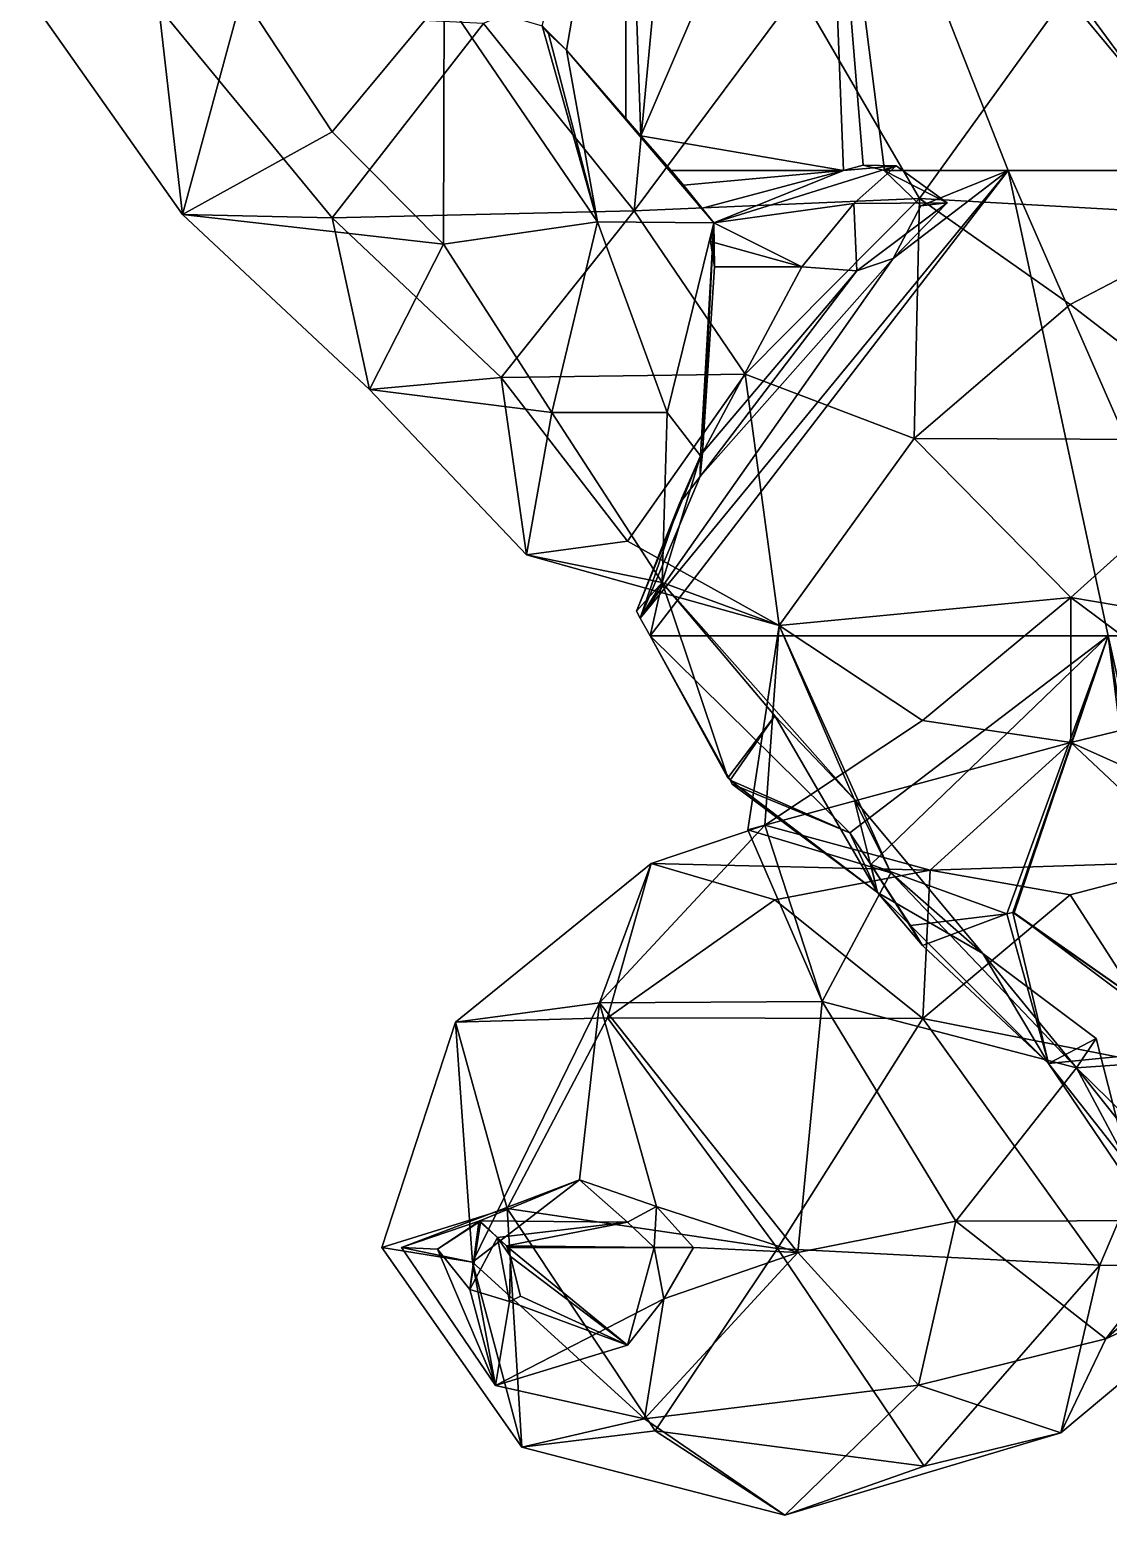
# Model space of a CAD drawing. Extents: x 290083 to 295691, y 4553739 to 4561622.
# Drawn here: x 291419.1 to 291511.2, y 4553877.2 to 4554004 of the extents above; entities that cross this region are included whole.
import ezdxf

# ---------------------------------------------------------------- set-up
doc = ezdxf.new("R2010")
doc.units = 0
doc.layers.add('Au_ppm_Pref_-_0_3', color=7, linetype='CONTINUOUS')

msp = doc.modelspace()

# ---------------------------------------------------------------- linework, layer by layer
at = {"layer": 'Au_ppm_Pref_-_0_3'}
for points in [[(291464.93, 4554002.26, 1823.49), (291462.86, 4554004.32, 1823.11), (291470, 4554031.65, 1826.98)], [(291470, 4553996.41, 1824.34), (291464.93, 4554002.26, 1823.49), (291470, 4554031.65, 1826.98)], [(291471.28, 4553994.95, 1824.64), (291470, 4553996.41, 1824.34), (291470, 4554031.65, 1826.98)], [(291471.28, 4553994.95, 1824.64), (291470, 4554031.65, 1826.98), (291487.03, 4554031.65, 1832.47)], [(291487.03, 4554031.65, 1832.47), (291488.58, 4553991.97, 1828.83), (291471.28, 4553994.95, 1824.64)], [(291490.27, 4553992.43, 1829.31), (291488.58, 4553991.97, 1828.83), (291487.03, 4554031.65, 1832.47)], [(291492.07, 4553991.97, 1829.73), (291490.27, 4553992.43, 1829.31), (291487.03, 4554031.65, 1832.47)], [(291502.63, 4553991.97, 1832.47), (291492.07, 4553991.97, 1829.73), (291487.03, 4554031.65, 1832.47)], [(291520, 4553991.97, 1836.99), (291487.03, 4554031.65, 1832.47), (291517.8, 4554021.87, 1840.89)], [(291520, 4553991.97, 1836.99), (291502.63, 4553991.97, 1832.47), (291487.03, 4554031.65, 1832.47)], [(291472.86, 4554011.27, 1802.33), (291457.85, 4554004.53, 1803.03), (291470.72, 4553988.53, 1804.32)], [(291484.73, 4554007.36, 1802.84), (291472.86, 4554011.27, 1802.33), (291470.72, 4553988.53, 1804.32)], [(291507.97, 4554007.53, 1803.03), (291484.73, 4554007.36, 1802.84), (291495.08, 4553989.59, 1805.86)], [(291495.08, 4553989.59, 1805.86), (291522.31, 4553988.05, 1804.57), (291507.97, 4554007.53, 1803.03)], [(291522.31, 4553988.05, 1804.57), (291533.33, 4554008.06, 1805.49), (291507.97, 4554007.53, 1803.03)], [(291437.27, 4554006.98, 1815.11), (291432.17, 4553988.23, 1811.55), (291419.13, 4554006.73, 1811.46)], [(291430.15, 4554005.89, 1805.1), (291419.13, 4554006.73, 1811.46), (291432.17, 4553988.23, 1811.55)], [(291437.27, 4554006.98, 1815.11), (291444.94, 4553995.27, 1815.4), (291432.17, 4553988.23, 1811.55)], [(291437.27, 4554006.98, 1815.11), (291454.5, 4554006.8, 1817.86), (291444.94, 4553995.27, 1815.4)], [(291444.94, 4553995.27, 1815.4), (291454.5, 4554006.8, 1817.86), (291454.45, 4553985.7, 1814.1)], [(291467.6, 4553987.6, 1817.92), (291454.45, 4553985.7, 1814.1), (291454.5, 4554006.8, 1817.86)], [(291454.5, 4554006.8, 1817.86), (291462.86, 4554004.32, 1823.11), (291467.6, 4553987.6, 1817.92)], [(291495.08, 4553989.59, 1805.86), (291484.73, 4554007.36, 1802.84), (291470.72, 4553988.53, 1804.32)], [(291444.95, 4553987.93, 1805.55), (291457.85, 4554004.53, 1803.03), (291430.15, 4554005.89, 1805.1)], [(291444.95, 4553987.93, 1805.55), (291430.15, 4554005.89, 1805.1), (291432.17, 4553988.23, 1811.55)], [(291457.85, 4554004.53, 1803.03), (291444.95, 4553987.93, 1805.55), (291470.72, 4553988.53, 1804.32)], [(291464.93, 4554002.26, 1823.49), (291463.41, 4554003.68, 1823.2), (291462.86, 4554004.32, 1823.11)], [(291462.86, 4554004.32, 1823.11), (291463.41, 4554003.68, 1823.2), (291467.6, 4553987.6, 1817.92)], [(291463.41, 4554003.68, 1823.2), (291464.93, 4554002.26, 1823.49), (291467.6, 4553987.6, 1817.92)], [(291477.52, 4553987.53, 1824.34), (291467.6, 4553987.6, 1817.92), (291464.93, 4554002.26, 1823.49)], [(291470, 4553996.41, 1824.34), (291477.52, 4553987.53, 1824.34), (291464.93, 4554002.26, 1823.49)], [(291471.28, 4553994.95, 1824.64), (291477.52, 4553987.53, 1824.34), (291470, 4553996.41, 1824.34)], [(291444.94, 4553995.27, 1815.4), (291454.45, 4553985.7, 1814.1), (291432.17, 4553988.23, 1811.55)], [(291471.28, 4553994.95, 1824.64), (291488.58, 4553991.97, 1828.83), (291473.86, 4553991.97, 1825)], [(291473.86, 4553991.97, 1825), (291477.52, 4553987.53, 1824.34), (291471.28, 4553994.95, 1824.64)], [(291477.52, 4553987.53, 1824.34), (291488.58, 4553991.97, 1828.83), (291493.07, 4553992.37, 1829.31)], [(291493.07, 4553992.37, 1829.31), (291489.45, 4553989.16, 1826.54), (291477.52, 4553987.53, 1824.34)], [(291488.58, 4553991.97, 1828.83), (291490.27, 4553992.43, 1829.31), (291493.07, 4553992.37, 1829.31)], [(291493.07, 4553992.37, 1829.31), (291497.42, 4553989.23, 1829.66), (291489.45, 4553989.16, 1826.54)], [(291492.07, 4553991.97, 1829.73), (291493.07, 4553992.37, 1829.31), (291490.27, 4553992.43, 1829.31)], [(291492.09, 4553991.96, 1829.74), (291493.07, 4553992.37, 1829.31), (291492.07, 4553991.97, 1829.73)], [(291493.07, 4553992.37, 1829.31), (291492.09, 4553991.96, 1829.74), (291497.42, 4553989.23, 1829.66)], [(291471.24, 4553953.79, 1821.88), (291492.83, 4553984.47, 1829.45), (291502.63, 4553991.97, 1832.47)], [(291502.63, 4553991.97, 1832.47), (291472.08, 4553952.28, 1822.02), (291471.24, 4553953.79, 1821.88)], [(291511.17, 4553952.28, 1832.47), (291472.08, 4553952.28, 1822.02), (291502.63, 4553991.97, 1832.47)], [(291474.94, 4553990.73, 1825.2), (291473.86, 4553991.97, 1825), (291488.58, 4553991.97, 1828.83)], [(291477.52, 4553987.53, 1824.34), (291473.86, 4553991.97, 1825), (291474.94, 4553990.73, 1825.2)], [(291476.44, 4553988.74, 1825.47), (291474.94, 4553990.73, 1825.2), (291488.58, 4553991.97, 1828.83)], [(291476.44, 4553988.74, 1825.47), (291488.58, 4553991.97, 1828.83), (291477.52, 4553987.53, 1824.34)], [(291492.09, 4553991.96, 1829.74), (291492.07, 4553991.97, 1829.73), (291502.63, 4553991.97, 1832.47)], [(291495.17, 4553988.96, 1830.34), (291492.09, 4553991.96, 1829.74), (291502.63, 4553991.97, 1832.47)], [(291495.17, 4553988.96, 1830.34), (291497.42, 4553989.23, 1829.66), (291492.09, 4553991.96, 1829.74)], [(291492.83, 4553984.47, 1829.45), (291495.17, 4553988.96, 1830.34), (291502.63, 4553991.97, 1832.47)], [(291502.63, 4553991.97, 1832.47), (291520, 4553991.97, 1836.99), (291520, 4553952.28, 1834.84)], [(291520, 4553952.28, 1834.84), (291511.17, 4553952.28, 1832.47), (291502.63, 4553991.97, 1832.47)], [(291476.44, 4553988.74, 1825.47), (291477.52, 4553987.53, 1824.34), (291474.94, 4553990.73, 1825.2)], [(291470.72, 4553988.53, 1804.32), (291444.95, 4553987.93, 1805.55), (291459.38, 4553974.33, 1806.16)], [(291480.2, 4553974.59, 1807.83), (291470.72, 4553988.53, 1804.32), (291459.38, 4553974.33, 1806.16)], [(291470.72, 4553988.53, 1804.32), (291480.2, 4553974.59, 1807.83), (291495.08, 4553989.59, 1805.86)], [(291489.45, 4553989.16, 1826.54), (291485.03, 4553983.75, 1827.38), (291477.52, 4553987.53, 1824.34)], [(291480.2, 4553974.59, 1807.83), (291494.62, 4553969.11, 1809.16), (291495.08, 4553989.59, 1805.86)], [(291489.45, 4553989.16, 1826.54), (291489.71, 4553983.42, 1828.57), (291485.03, 4553983.75, 1827.38)], [(291497.42, 4553989.23, 1829.66), (291489.71, 4553983.42, 1828.57), (291489.45, 4553989.16, 1826.54)], [(291497.42, 4553989.23, 1829.66), (291492.83, 4553984.47, 1829.45), (291489.71, 4553983.42, 1828.57)], [(291497.42, 4553989.23, 1829.66), (291495.17, 4553988.96, 1830.34), (291492.83, 4553984.47, 1829.45)], [(291495.08, 4553989.59, 1805.86), (291494.62, 4553969.11, 1809.16), (291507.93, 4553980.55, 1808.62)], [(291507.93, 4553980.55, 1808.62), (291522.31, 4553988.05, 1804.57), (291495.08, 4553989.59, 1805.86)], [(291444.95, 4553987.93, 1805.55), (291432.17, 4553988.23, 1811.55), (291448.13, 4553973.28, 1811.49)], [(291454.45, 4553985.7, 1814.1), (291448.13, 4553973.28, 1811.49), (291432.17, 4553988.23, 1811.55)], [(291459.38, 4553974.33, 1806.16), (291444.95, 4553987.93, 1805.55), (291448.13, 4553973.28, 1811.49)], [(291467.6, 4553987.6, 1817.92), (291463.7, 4553971.34, 1814.53), (291454.45, 4553985.7, 1814.1)], [(291467.6, 4553987.6, 1817.92), (291473.52, 4553971.34, 1818.9), (291463.7, 4553971.34, 1814.53)], [(291477.52, 4553987.53, 1824.34), (291473.52, 4553971.34, 1818.9), (291467.6, 4553987.6, 1817.92)], [(291477.52, 4553987.53, 1824.34), (291476.37, 4553967.62, 1823.37), (291473.52, 4553971.34, 1818.9)], [(291476.37, 4553967.62, 1823.37), (291477.52, 4553987.53, 1824.34), (291476.54, 4553967.89, 1824.16)], [(291476.54, 4553967.89, 1824.16), (291477.52, 4553987.53, 1824.34), (291477.57, 4553983.75, 1825.44)], [(291477.57, 4553983.75, 1825.44), (291477.52, 4553987.53, 1824.34), (291477.22, 4553985.92, 1825.49)], [(291485.03, 4553983.75, 1827.38), (291477.22, 4553985.92, 1825.49), (291477.52, 4553987.53, 1824.34)], [(291522.31, 4553988.05, 1804.57), (291507.93, 4553980.55, 1808.62), (291522.94, 4553968.99, 1810.69)], [(291485.03, 4553983.75, 1827.38), (291477.57, 4553983.75, 1825.44), (291477.22, 4553985.92, 1825.49)], [(291454.45, 4553985.7, 1814.1), (291463.7, 4553971.34, 1814.53), (291448.13, 4553973.28, 1811.49)], [(291471.24, 4553953.79, 1821.88), (291476.35, 4553965.88, 1823.98), (291492.83, 4553984.47, 1829.45)], [(291492.83, 4553984.47, 1829.45), (291476.35, 4553965.88, 1823.98), (291489.71, 4553983.42, 1828.57)], [(291476.35, 4553965.88, 1823.98), (291476.54, 4553967.89, 1824.16), (291489.71, 4553983.42, 1828.57)], [(291485.03, 4553983.75, 1827.38), (291476.54, 4553967.89, 1824.16), (291477.57, 4553983.75, 1825.44)], [(291489.71, 4553983.42, 1828.57), (291476.54, 4553967.89, 1824.16), (291485.03, 4553983.75, 1827.38)], [(291522.94, 4553968.99, 1810.69), (291507.93, 4553980.55, 1808.62), (291494.62, 4553969.11, 1809.16)], [(291480.2, 4553974.59, 1807.83), (291459.38, 4553974.33, 1806.16), (291470.14, 4553960.36, 1807.83)], [(291480.2, 4553974.59, 1807.83), (291470.14, 4553960.36, 1807.83), (291483.09, 4553953.14, 1811.31)], [(291494.62, 4553969.11, 1809.16), (291480.2, 4553974.59, 1807.83), (291483.09, 4553953.14, 1811.31)], [(291448.13, 4553973.28, 1811.49), (291461.54, 4553959.19, 1811.49), (291459.38, 4553974.33, 1806.16)], [(291463.7, 4553971.34, 1814.53), (291461.54, 4553959.19, 1811.49), (291448.13, 4553973.28, 1811.49)], [(291461.54, 4553959.19, 1811.49), (291470.14, 4553960.36, 1807.83), (291459.38, 4553974.33, 1806.16)], [(291473.11, 4553956.82, 1817.35), (291461.54, 4553959.19, 1811.49), (291463.7, 4553971.34, 1814.53)], [(291463.7, 4553971.34, 1814.53), (291473.52, 4553971.34, 1818.9), (291473.11, 4553956.82, 1817.35)], [(291473.52, 4553971.34, 1818.9), (291476.37, 4553967.62, 1823.37), (291473.11, 4553956.82, 1817.35)], [(291507.99, 4553955.53, 1809.22), (291494.62, 4553969.11, 1809.16), (291483.09, 4553953.14, 1811.31)], [(291507.99, 4553955.53, 1809.22), (291522.94, 4553968.99, 1810.69), (291494.62, 4553969.11, 1809.16)], [(291528.19, 4553952.12, 1811.82), (291522.94, 4553968.99, 1810.69), (291507.99, 4553955.53, 1809.22)], [(291476.37, 4553967.62, 1823.37), (291474.59, 4553963.56, 1823.37), (291470.92, 4553954.37, 1821.83)], [(291476.37, 4553967.62, 1823.37), (291470.92, 4553954.37, 1821.83), (291473.11, 4553956.82, 1817.35)], [(291474.59, 4553963.56, 1823.37), (291476.37, 4553967.62, 1823.37), (291476.35, 4553965.88, 1823.98)], [(291476.35, 4553965.88, 1823.98), (291476.37, 4553967.62, 1823.37), (291476.54, 4553967.89, 1824.16)], [(291471.24, 4553953.79, 1821.88), (291474.59, 4553963.56, 1823.37), (291476.35, 4553965.88, 1823.98)], [(291471.24, 4553953.79, 1821.88), (291470.92, 4553954.37, 1821.83), (291474.59, 4553963.56, 1823.37)], [(291483.09, 4553953.14, 1811.31), (291470.14, 4553960.36, 1807.83), (291461.54, 4553959.19, 1811.49)], [(291483.09, 4553953.14, 1811.31), (291461.54, 4553959.19, 1811.49), (291473.11, 4553956.82, 1817.35)], [(291470.92, 4553954.37, 1821.83), (291471.24, 4553953.79, 1821.88), (291473.11, 4553956.82, 1817.35)], [(291471.24, 4553953.79, 1821.88), (291472.08, 4553952.28, 1822.02), (291473.11, 4553956.82, 1817.35)], [(291472.08, 4553952.28, 1822.02), (291478.71, 4553940.14, 1823.26), (291473.11, 4553956.82, 1817.35)], [(291473.11, 4553956.82, 1817.35), (291478.71, 4553940.14, 1823.26), (291482.73, 4553945.43, 1820.68)], [(291473.11, 4553956.82, 1817.35), (291482.73, 4553945.43, 1820.68), (291489.5, 4553938.32, 1817.43)], [(291483.09, 4553953.14, 1811.31), (291473.11, 4553956.82, 1817.35), (291489.5, 4553938.32, 1817.43)], [(291495.33, 4553945.05, 1808.38), (291507.99, 4553955.53, 1809.22), (291483.09, 4553953.14, 1811.31)], [(291507.99, 4553943.17, 1804.83), (291507.99, 4553955.53, 1809.22), (291495.33, 4553945.05, 1808.38)], [(291507.99, 4553943.17, 1804.83), (291520.53, 4553946.22, 1807.99), (291507.99, 4553955.53, 1809.22)], [(291507.99, 4553955.53, 1809.22), (291520.53, 4553946.22, 1807.99), (291528.19, 4553952.12, 1811.82)], [(291480.42, 4553935.71, 1811.49), (291483.09, 4553953.14, 1811.31), (291492.62, 4553932.03, 1814)], [(291483.09, 4553953.14, 1811.31), (291480.42, 4553935.71, 1811.49), (291481.87, 4553936.12, 1805.29)], [(291481.87, 4553936.12, 1805.29), (291495.33, 4553945.05, 1808.38), (291483.09, 4553953.14, 1811.31)], [(291489.5, 4553938.32, 1817.43), (291492.62, 4553932.03, 1814), (291483.09, 4553953.14, 1811.31)], [(291478.92, 4553939.95, 1823.3), (291478.71, 4553940.14, 1823.26), (291472.08, 4553952.28, 1822.02)], [(291489.13, 4553935.47, 1825.84), (291478.92, 4553939.95, 1823.3), (291472.08, 4553952.28, 1822.02)], [(291489.13, 4553935.47, 1825.84), (291472.08, 4553952.28, 1822.02), (291511.17, 4553952.28, 1832.47)], [(291490.91, 4553932.75, 1826.2), (291489.13, 4553935.47, 1825.84), (291511.17, 4553952.28, 1832.47)], [(291502.53, 4553928.55, 1829.15), (291490.91, 4553932.75, 1826.2), (291511.17, 4553952.28, 1832.47)], [(291511.17, 4553952.28, 1832.47), (291503.02, 4553928.67, 1829.28), (291502.53, 4553928.55, 1829.15)], [(291511.17, 4553952.28, 1832.47), (291503.14, 4553928.64, 1829.31), (291503.02, 4553928.67, 1829.28)], [(291511.17, 4553952.28, 1832.47), (291515.28, 4553919.55, 1832.2), (291503.14, 4553928.64, 1829.31)], [(291511.17, 4553952.28, 1832.47), (291516.54, 4553917.96, 1832.47), (291515.28, 4553919.55, 1832.2)], [(291516.54, 4553917.96, 1832.47), (291511.17, 4553952.28, 1832.47), (291519.69, 4553914.01, 1833.15)], [(291520, 4553952.28, 1834.84), (291519.69, 4553914.01, 1833.15), (291511.17, 4553952.28, 1832.47)], [(291478.92, 4553939.95, 1823.3), (291482.73, 4553945.43, 1820.68), (291478.71, 4553940.14, 1823.26)], [(291478.92, 4553939.95, 1823.3), (291491.48, 4553930.37, 1821.61), (291482.73, 4553945.43, 1820.68)], [(291482.73, 4553945.43, 1820.68), (291491.48, 4553930.37, 1821.61), (291489.5, 4553938.32, 1817.43)], [(291520.53, 4553946.22, 1807.99), (291507.99, 4553943.17, 1804.83), (291524.6, 4553935.71, 1806.63)], [(291507.99, 4553943.17, 1804.83), (291495.33, 4553945.05, 1808.38), (291481.87, 4553936.12, 1805.29)], [(291495.98, 4553932.27, 1799.62), (291507.99, 4553943.17, 1804.83), (291481.87, 4553936.12, 1805.29)], [(291495.98, 4553932.27, 1799.62), (291518.78, 4553933.02, 1800.76), (291507.99, 4553943.17, 1804.83)], [(291507.99, 4553943.17, 1804.83), (291518.78, 4553933.02, 1800.76), (291524.6, 4553935.71, 1806.63)], [(291489.13, 4553935.47, 1825.84), (291479.09, 4553939.61, 1823.33), (291478.92, 4553939.95, 1823.3)], [(291491.48, 4553930.37, 1821.61), (291478.92, 4553939.95, 1823.3), (291479.09, 4553939.61, 1823.33)], [(291491.48, 4553930.37, 1821.61), (291479.09, 4553939.61, 1823.33), (291489.13, 4553935.47, 1825.84)], [(291500.48, 4553925.17, 1817.43), (291489.5, 4553938.32, 1817.43), (291491.48, 4553930.37, 1821.61)], [(291500.48, 4553925.17, 1817.43), (291492.62, 4553932.03, 1814), (291489.5, 4553938.32, 1817.43)], [(291481.87, 4553936.12, 1805.29), (291486.76, 4553921.05, 1810.65), (291467.76, 4553920.94, 1806.05)], [(291481.87, 4553936.12, 1805.29), (291467.76, 4553920.94, 1806.05), (291472.16, 4553932.84, 1799.62)], [(291495.98, 4553932.27, 1799.62), (291481.87, 4553936.12, 1805.29), (291472.16, 4553932.84, 1799.62)], [(291480.42, 4553935.71, 1811.49), (291486.76, 4553921.05, 1810.65), (291481.87, 4553936.12, 1805.29)], [(291486.76, 4553921.05, 1810.65), (291480.42, 4553935.71, 1811.49), (291492.62, 4553932.03, 1814)], [(291491.48, 4553930.37, 1821.61), (291489.13, 4553935.47, 1825.84), (291490.91, 4553932.75, 1826.2)], [(291467.76, 4553920.94, 1806.05), (291455.48, 4553919.29, 1799.35), (291472.16, 4553932.84, 1799.62)], [(291455.48, 4553919.29, 1799.35), (291468.45, 4553919.66, 1793.51), (291472.16, 4553932.84, 1799.62)], [(291472.16, 4553932.84, 1799.62), (291468.45, 4553919.66, 1793.51), (291482.73, 4553929.75, 1795.66)], [(291495.98, 4553932.27, 1799.62), (291472.16, 4553932.84, 1799.62), (291482.73, 4553929.75, 1795.66)], [(291490.91, 4553932.75, 1826.2), (291502.53, 4553928.55, 1829.15), (291494.3, 4553927.56, 1826.89)], [(291491.48, 4553930.37, 1821.61), (291490.91, 4553932.75, 1826.2), (291495.33, 4553925.84, 1826.66)], [(291490.91, 4553932.75, 1826.2), (291494.3, 4553927.56, 1826.89), (291495.33, 4553925.84, 1826.66)], [(291495.98, 4553932.27, 1799.62), (291507.93, 4553930.16, 1795.52), (291518.78, 4553933.02, 1800.76)], [(291518.78, 4553933.02, 1800.76), (291507.93, 4553930.16, 1795.52), (291517.54, 4553915.23, 1794.26)], [(291495.98, 4553932.27, 1799.62), (291482.73, 4553929.75, 1795.66), (291495.34, 4553919.6, 1792.48)], [(291492.62, 4553932.03, 1814), (291508.45, 4553915.41, 1811.77), (291486.76, 4553921.05, 1810.65)], [(291500.48, 4553925.17, 1817.43), (291508.45, 4553915.41, 1811.77), (291492.62, 4553932.03, 1814)], [(291495.98, 4553932.27, 1799.62), (291495.34, 4553919.6, 1792.48), (291507.93, 4553930.16, 1795.52)], [(291500.48, 4553925.17, 1817.43), (291491.48, 4553930.37, 1821.61), (291506.08, 4553915.78, 1823.41)], [(291495.33, 4553925.84, 1826.66), (291506.08, 4553915.78, 1823.41), (291491.48, 4553930.37, 1821.61)], [(291517.54, 4553915.23, 1794.26), (291507.93, 4553930.16, 1795.52), (291495.34, 4553919.6, 1792.48)], [(291482.73, 4553929.75, 1795.66), (291468.45, 4553919.66, 1793.51), (291495.34, 4553919.6, 1792.48)], [(291495.33, 4553925.84, 1826.66), (291494.3, 4553927.56, 1826.89), (291502.53, 4553928.55, 1829.15)], [(291506.08, 4553915.78, 1823.41), (291495.33, 4553925.84, 1826.66), (291502.53, 4553928.55, 1829.15)], [(291506.08, 4553915.78, 1823.41), (291502.53, 4553928.55, 1829.15), (291503.02, 4553928.67, 1829.28)], [(291503.14, 4553928.64, 1829.31), (291519.56, 4553917.1, 1829.65), (291503.02, 4553928.67, 1829.28)], [(291519.56, 4553917.1, 1829.65), (291506.08, 4553915.78, 1823.41), (291503.02, 4553928.67, 1829.28)], [(291519.56, 4553917.1, 1829.65), (291503.14, 4553928.64, 1829.31), (291515.28, 4553919.55, 1832.2)], [(291500.48, 4553925.17, 1817.43), (291506.08, 4553915.78, 1823.41), (291510.14, 4553917.89, 1817.43)], [(291510.14, 4553917.89, 1817.43), (291508.45, 4553915.41, 1811.77), (291500.48, 4553925.17, 1817.43)], [(291467.76, 4553920.94, 1806.05), (291456.93, 4553898.8, 1805.85), (291455.48, 4553919.29, 1799.35)], [(291466.06, 4553905.83, 1811.49), (291456.93, 4553898.8, 1805.85), (291467.76, 4553920.94, 1806.05)], [(291472.61, 4553903.57, 1811.49), (291466.06, 4553905.83, 1811.49), (291467.76, 4553920.94, 1806.05)], [(291484.68, 4553899.64, 1808.29), (291467.76, 4553920.94, 1806.05), (291486.76, 4553921.05, 1810.65)], [(291484.68, 4553899.64, 1808.29), (291472.61, 4553903.57, 1811.49), (291467.76, 4553920.94, 1806.05)], [(291498.17, 4553902.31, 1809.41), (291484.68, 4553899.64, 1808.29), (291486.76, 4553921.05, 1810.65)], [(291486.76, 4553921.05, 1810.65), (291508.45, 4553915.41, 1811.77), (291498.17, 4553902.31, 1809.41)], [(291459.89, 4553903.39, 1794.33), (291455.48, 4553919.29, 1799.35), (291449.19, 4553900.07, 1799.62)], [(291455.48, 4553919.29, 1799.35), (291456.93, 4553898.8, 1805.85), (291449.19, 4553900.07, 1799.62)], [(291459.89, 4553903.39, 1794.33), (291468.45, 4553919.66, 1793.51), (291455.48, 4553919.29, 1799.35)], [(291459.89, 4553903.39, 1794.33), (291482.96, 4553899.99, 1791.65), (291468.45, 4553919.66, 1793.51)], [(291495.34, 4553919.6, 1792.48), (291468.45, 4553919.66, 1793.51), (291482.96, 4553899.99, 1791.65)], [(291495.34, 4553919.6, 1792.48), (291482.96, 4553899.99, 1791.65), (291510.45, 4553898.57, 1792.35)], [(291517.54, 4553915.23, 1794.26), (291495.34, 4553919.6, 1792.48), (291510.45, 4553898.57, 1792.35)], [(291510.14, 4553917.89, 1817.43), (291506.08, 4553915.78, 1823.41), (291512.89, 4553907.08, 1817.43)], [(291510.14, 4553917.89, 1817.43), (291512.89, 4553907.08, 1817.43), (291508.45, 4553915.41, 1811.77)], [(291506.08, 4553915.78, 1823.41), (291519.56, 4553917.1, 1829.65), (291518.33, 4553897.64, 1823.34)], [(291530.47, 4553916.95, 1811.97), (291508.45, 4553915.41, 1811.77), (291522.51, 4553901.62, 1812.94)], [(291530.47, 4553916.95, 1811.97), (291518.83, 4553902.38, 1809.92), (291508.45, 4553915.41, 1811.77)], [(291498.17, 4553902.31, 1809.41), (291508.45, 4553915.41, 1811.77), (291518.83, 4553902.38, 1809.92)], [(291512.89, 4553907.08, 1817.43), (291506.08, 4553915.78, 1823.41), (291518.33, 4553897.64, 1823.34)], [(291512.89, 4553907.08, 1817.43), (291522.51, 4553901.62, 1812.94), (291508.45, 4553915.41, 1811.77)], [(291510.45, 4553898.57, 1792.35), (291523.94, 4553898.29, 1799.55), (291517.54, 4553915.23, 1794.26)], [(291450.86, 4553900.07, 1812.95), (291466.06, 4553905.83, 1811.49), (291457.54, 4553902.34, 1816.68)], [(291466.06, 4553905.83, 1811.49), (291450.86, 4553900.07, 1812.95), (291456.93, 4553898.8, 1805.85)], [(291470.14, 4553902.23, 1812.22), (291457.54, 4553902.34, 1816.68), (291466.06, 4553905.83, 1811.49)], [(291472.61, 4553903.57, 1811.49), (291470.14, 4553902.23, 1812.22), (291466.06, 4553905.83, 1811.49)], [(291472.43, 4553900.07, 1812.58), (291470.14, 4553902.23, 1812.22), (291472.61, 4553903.57, 1811.49)], [(291472.43, 4553900.07, 1812.58), (291472.61, 4553903.57, 1811.49), (291475.79, 4553900.07, 1811.49)], [(291472.61, 4553903.57, 1811.49), (291484.68, 4553899.64, 1808.29), (291475.79, 4553900.07, 1811.49)], [(291524.48, 4553904.07, 1805.55), (291510.96, 4553892.28, 1806.73), (291518.83, 4553902.38, 1809.92)], [(291510.96, 4553892.28, 1806.73), (291524.48, 4553904.07, 1805.55), (291523.94, 4553898.29, 1799.55)], [(291459.89, 4553903.39, 1794.33), (291449.19, 4553900.07, 1799.62), (291461.12, 4553883.03, 1799.62)], [(291457.54, 4553902.34, 1816.68), (291453.94, 4553899.91, 1815.91), (291450.86, 4553900.07, 1812.95)], [(291457.54, 4553902.34, 1816.68), (291457.46, 4553902.22, 1816.73), (291453.94, 4553899.91, 1815.91)], [(291457.59, 4553902.19, 1816.75), (291457.46, 4553902.22, 1816.73), (291457.54, 4553902.34, 1816.68)], [(291457.54, 4553902.34, 1816.68), (291459.06, 4553900.91, 1816.99), (291457.59, 4553902.19, 1816.75)], [(291470.14, 4553902.23, 1812.22), (291459.06, 4553900.91, 1816.99), (291457.54, 4553902.34, 1816.68)], [(291459.81, 4553900.2, 1817.12), (291459.06, 4553900.91, 1816.99), (291470.14, 4553902.23, 1812.22)], [(291472.43, 4553900.07, 1812.58), (291459.81, 4553900.2, 1817.12), (291470.14, 4553902.23, 1812.22)], [(291459.89, 4553903.39, 1794.33), (291461.12, 4553883.03, 1799.62), (291472.5, 4553884.42, 1794.56)], [(291459.89, 4553903.39, 1794.33), (291472.5, 4553884.42, 1794.56), (291482.96, 4553899.99, 1791.65)], [(291494.98, 4553888.32, 1805.16), (291484.68, 4553899.64, 1808.29), (291498.17, 4553902.31, 1809.41)], [(291498.17, 4553902.31, 1809.41), (291510.96, 4553892.28, 1806.73), (291494.98, 4553888.32, 1805.16)], [(291498.17, 4553902.31, 1809.41), (291518.83, 4553902.38, 1809.92), (291510.96, 4553892.28, 1806.73)], [(291457.46, 4553902.22, 1816.73), (291456.7, 4553896.49, 1816.32), (291453.94, 4553899.91, 1815.91)], [(291457.46, 4553902.22, 1816.73), (291457.59, 4553902.19, 1816.75), (291456.7, 4553896.49, 1816.32)], [(291457.59, 4553902.19, 1816.75), (291459.06, 4553900.91, 1816.99), (291456.7, 4553896.49, 1816.32)], [(291449.19, 4553900.07, 1799.62), (291456.93, 4553898.8, 1805.85), (291461.12, 4553883.03, 1799.62)], [(291450.86, 4553900.07, 1812.95), (291453.94, 4553899.91, 1815.91), (291458.87, 4553888.3, 1812.88)], [(291450.86, 4553900.07, 1812.95), (291458.87, 4553888.3, 1812.88), (291456.93, 4553898.8, 1805.85)], [(291453.94, 4553899.91, 1815.91), (291456.7, 4553896.49, 1816.32), (291458.87, 4553888.3, 1812.88)], [(291456.7, 4553896.49, 1816.32), (291459.06, 4553900.91, 1816.99), (291460.07, 4553895.47, 1816.96)], [(291459.06, 4553900.91, 1816.99), (291459.81, 4553900.2, 1817.12), (291460.15, 4553899.31, 1817.14)], [(291459.06, 4553900.91, 1816.99), (291460.15, 4553899.31, 1817.14), (291460.07, 4553895.47, 1816.96)], [(291459.81, 4553900.2, 1817.12), (291459.95, 4553900.07, 1817.14), (291460.15, 4553899.31, 1817.14)], [(291472.43, 4553900.07, 1812.58), (291459.95, 4553900.07, 1817.14), (291459.81, 4553900.2, 1817.12)], [(291460.15, 4553899.31, 1817.14), (291459.95, 4553900.07, 1817.14), (291470.14, 4553891.73, 1814.27)], [(291472.43, 4553900.07, 1812.58), (291470.14, 4553891.73, 1814.27), (291459.95, 4553900.07, 1817.14)], [(291472.43, 4553900.07, 1812.58), (291473.24, 4553895.68, 1811.49), (291470.14, 4553891.73, 1814.27)], [(291472.43, 4553900.07, 1812.58), (291475.79, 4553900.07, 1811.49), (291473.24, 4553895.68, 1811.49)], [(291482.96, 4553899.99, 1791.65), (291472.5, 4553884.42, 1794.56), (291495.46, 4553881.41, 1793.79)], [(291475.79, 4553900.07, 1811.49), (291484.68, 4553899.64, 1808.29), (291473.24, 4553895.68, 1811.49)], [(291482.96, 4553899.99, 1791.65), (291495.46, 4553881.41, 1793.79), (291510.45, 4553898.57, 1792.35)], [(291458.87, 4553888.3, 1812.88), (291471.61, 4553885.45, 1805.62), (291456.93, 4553898.8, 1805.85)], [(291461.12, 4553883.03, 1799.62), (291456.93, 4553898.8, 1805.85), (291471.61, 4553885.45, 1805.62)], [(291460.07, 4553895.47, 1816.96), (291460.15, 4553899.31, 1817.14), (291461.02, 4553895.92, 1817.17)], [(291461.02, 4553895.92, 1817.17), (291460.15, 4553899.31, 1817.14), (291470.14, 4553891.73, 1814.27)], [(291473.24, 4553895.68, 1811.49), (291484.68, 4553899.64, 1808.29), (291471.61, 4553885.45, 1805.62)], [(291494.98, 4553888.32, 1805.16), (291471.61, 4553885.45, 1805.62), (291484.68, 4553899.64, 1808.29)], [(291507.13, 4553884.26, 1799.54), (291510.45, 4553898.57, 1792.35), (291495.46, 4553881.41, 1793.79)], [(291507.13, 4553884.26, 1799.54), (291523.94, 4553898.29, 1799.55), (291510.45, 4553898.57, 1792.35)], [(291507.13, 4553884.26, 1799.54), (291510.96, 4553892.28, 1806.73), (291523.94, 4553898.29, 1799.55)], [(291456.7, 4553896.49, 1816.32), (291460.07, 4553895.47, 1816.96), (291458.87, 4553888.3, 1812.88)], [(291460.07, 4553895.47, 1816.96), (291461.02, 4553895.92, 1817.17), (291470.14, 4553891.73, 1814.27)], [(291473.24, 4553895.68, 1811.49), (291458.87, 4553888.3, 1812.88), (291470.14, 4553891.73, 1814.27)], [(291458.87, 4553888.3, 1812.88), (291473.24, 4553895.68, 1811.49), (291471.61, 4553885.45, 1805.62)], [(291460.07, 4553895.47, 1816.96), (291470.14, 4553891.73, 1814.27), (291458.87, 4553888.3, 1812.88)], [(291494.98, 4553888.32, 1805.16), (291510.96, 4553892.28, 1806.73), (291507.13, 4553884.26, 1799.54)], [(291471.61, 4553885.45, 1805.62), (291494.98, 4553888.32, 1805.16), (291483.56, 4553877.21, 1799.91)], [(291483.56, 4553877.21, 1799.91), (291494.98, 4553888.32, 1805.16), (291507.13, 4553884.26, 1799.54)], [(291471.61, 4553885.45, 1805.62), (291483.56, 4553877.21, 1799.91), (291461.12, 4553883.03, 1799.62)], [(291461.12, 4553883.03, 1799.62), (291483.56, 4553877.21, 1799.91), (291472.5, 4553884.42, 1794.56)], [(291472.5, 4553884.42, 1794.56), (291483.56, 4553877.21, 1799.91), (291495.46, 4553881.41, 1793.79)], [(291483.56, 4553877.21, 1799.91), (291507.13, 4553884.26, 1799.54), (291495.46, 4553881.41, 1793.79)]]:
    msp.add_3dface(points, dxfattribs=at)

doc.saveas('drawing.dxf')
